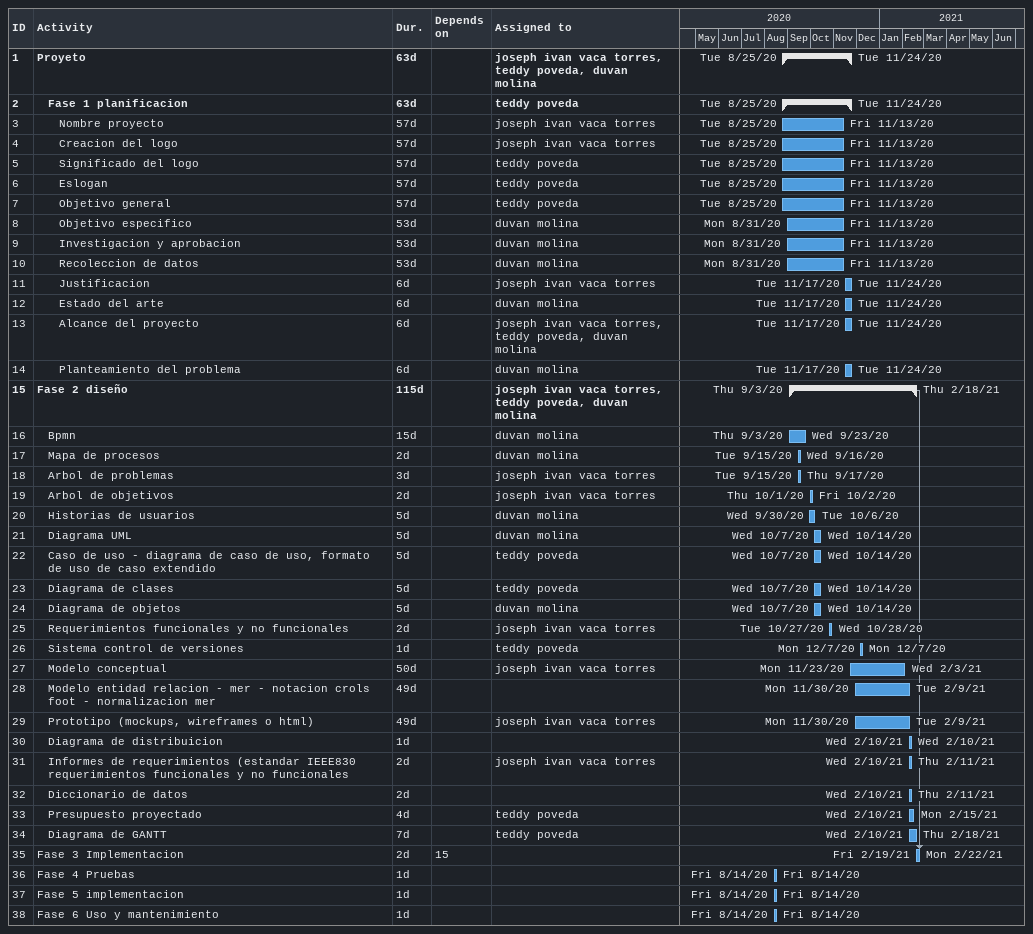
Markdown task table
| ID | Level | Task | Duration | Start | Finish | Predecessors | Resources |
|---|---|---|---|---|---|---|---|
| 1 | 1 | **Proyeto** | 63d | 2020-08-25 | 2020-11-24 |  | joseph ivan vaca torres, teddy poveda, duvan molina |
| 2 | 2 | **Fase 1 planificacion** | 63d | 2020-08-25 | 2020-11-24 |  | teddy poveda |
| 3 | 3 | Nombre proyecto | 57d | 2020-08-25 | 2020-11-13 |  | joseph ivan vaca torres |
| 4 | 3 | Creacion del logo | 57d | 2020-08-25 | 2020-11-13 |  | joseph ivan vaca torres |
| 5 | 3 | Significado del logo | 57d | 2020-08-25 | 2020-11-13 |  | teddy poveda |
| 6 | 3 | Eslogan | 57d | 2020-08-25 | 2020-11-13 |  | teddy poveda |
| 7 | 3 | Objetivo general | 57d | 2020-08-25 | 2020-11-13 |  | teddy poveda |
| 8 | 3 | Objetivo especifico | 53d | 2020-08-31 | 2020-11-13 |  | duvan molina |
| 9 | 3 | Investigacion y aprobacion | 53d | 2020-08-31 | 2020-11-13 |  | duvan molina |
| 10 | 3 | Recoleccion de datos | 53d | 2020-08-31 | 2020-11-13 |  | duvan molina |
| 11 | 3 | Justificacion | 6d | 2020-11-17 | 2020-11-24 |  | joseph ivan vaca torres |
| 12 | 3 | Estado del arte | 6d | 2020-11-17 | 2020-11-24 |  | duvan molina |
| 13 | 3 | Alcance del proyecto | 6d | 2020-11-17 | 2020-11-24 |  | joseph ivan vaca torres, teddy poveda, duvan molina |
| 14 | 3 | Planteamiento del problema | 6d | 2020-11-17 | 2020-11-24 |  | duvan molina |
| 15 | 1 | **Fase 2 diseño** | 115d | 2020-09-03 | 2021-02-18 |  | joseph ivan vaca torres, teddy poveda, duvan molina |
| 16 | 2 | Bpmn | 15d | 2020-09-03 | 2020-09-23 |  | duvan molina |
| 17 | 2 | Mapa de procesos | 2d | 2020-09-15 | 2020-09-16 |  | duvan molina |
| 18 | 2 | Arbol de problemas | 3d | 2020-09-15 | 2020-09-17 |  | joseph ivan vaca torres |
| 19 | 2 | Arbol de objetivos | 2d | 2020-10-01 | 2020-10-02 |  | joseph ivan vaca torres |
| 20 | 2 | Historias de usuarios | 5d | 2020-09-30 | 2020-10-06 |  | duvan molina |
| 21 | 2 | Diagrama UML | 5d | 2020-10-07 | 2020-10-14 |  | duvan molina |
| 22 | 2 | Caso de uso - diagrama de caso de uso, formato de uso de caso extendido | 5d | 2020-10-07 | 2020-10-14 |  | teddy poveda |
| 23 | 2 | Diagrama de clases | 5d | 2020-10-07 | 2020-10-14 |  | teddy poveda |
| 24 | 2 | Diagrama de objetos | 5d | 2020-10-07 | 2020-10-14 |  | duvan molina |
| 25 | 2 | Requerimientos funcionales y no funcionales | 2d | 2020-10-27 | 2020-10-28 |  | joseph ivan vaca torres |
| 26 | 2 | Sistema control de versiones | 1d | 2020-12-07 | 2020-12-07 |  | teddy poveda |
| 27 | 2 | Modelo conceptual | 50d | 2020-11-23 | 2021-02-03 |  | joseph ivan vaca torres |
| 28 | 2 | Modelo entidad relacion - mer - notacion crols foot - normalizacion mer | 49d | 2020-11-30 | 2021-02-09 |  |  |
| 29 | 2 | Prototipo (mockups, wireframes o html) | 49d | 2020-11-30 | 2021-02-09 |  | joseph ivan vaca torres |
| 30 | 2 | Diagrama de distribuicion | 1d | 2021-02-10 | 2021-02-10 |  |  |
| 31 | 2 | Informes de requerimientos (estandar IEEE830 requerimientos funcionales y no funcionales | 2d | 2021-02-10 | 2021-02-11 |  | joseph ivan vaca torres |
| 32 | 2 | Diccionario de datos | 2d | 2021-02-10 | 2021-02-11 |  |  |
| 33 | 2 | Presupuesto proyectado | 4d | 2021-02-10 | 2021-02-15 |  | teddy poveda |
| 34 | 2 | Diagrama de GANTT | 7d | 2021-02-10 | 2021-02-18 |  | teddy poveda |
| 35 | 1 | Fase 3 Implementacion | 2d | 2021-02-19 | 2021-02-22 | 15 |  |
| 36 | 1 | Fase 4 Pruebas | 1d | 2020-08-14 | 2020-08-14 |  |  |
| 37 | 1 | Fase 5 implementacion | 1d | 2020-08-14 | 2020-08-14 |  |  |
| 38 | 1 | Fase 6 Uso y mantenimiento | 1d | 2020-08-14 | 2020-08-14 |  |  |
